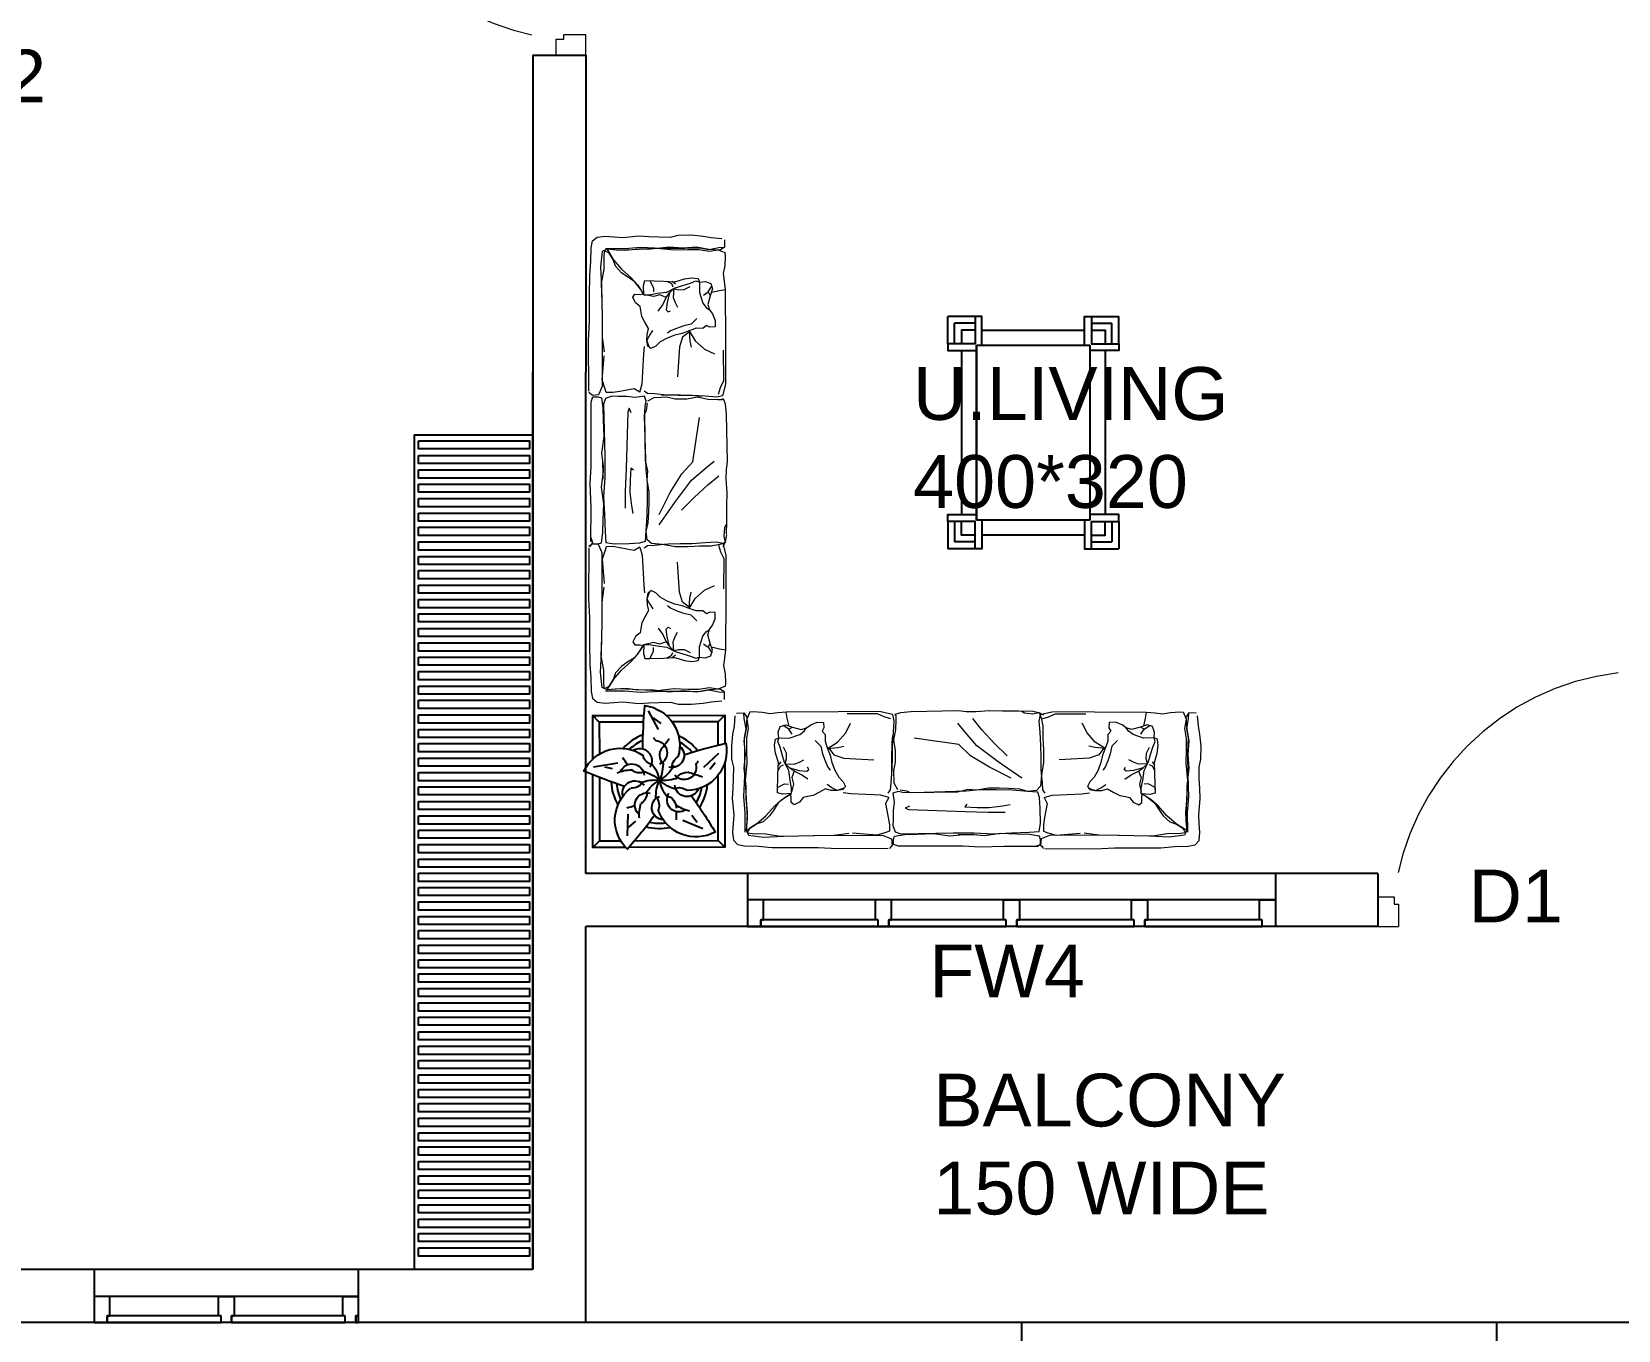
# Model space of a CAD drawing. Header units: inches. Extents: x -2903 to 3367, y -161 to 1064.
# Drawn here: x 3224 to 3284.1, y 92.5 to 141.7 of the extents above; entities that cross this region are included whole.
import ezdxf

# ---------------------------------------------------------------- set-up
doc = ezdxf.new("R2010")
doc.units = ezdxf.units.IN
doc.header["$MEASUREMENT"] = 0
doc.linetypes.add('ACAD_ISO03W100', pattern=[30, 12, -18])
doc.linetypes.add('HIDDEN', pattern=[0.375, 0.25, -0.125])
for name, color, linetype in [('block', 7, 'Continuous'), ('FURN', 161, 'Continuous'), ('glass', 160, 'Continuous'), ('wall', 7, 'Continuous'), ('windows', 50, 'Continuous')]:
    doc.layers.add(name, color=color, linetype=linetype)
for name, color, linetype, lineweight in [('DIMENSION', 31, 'Continuous', 25), ('door', 42, 'Continuous', 20), ('SUNSHADE', 63, 'ACAD_ISO03W100', 20), ('tefris', 96, 'Continuous', 20)]:
    doc.layers.add(name, color=color, linetype=linetype, lineweight=lineweight)
doc.styles.get("Standard").update_dxf_attribs({"font": 'arial.ttf'})
doc.dimstyles.new('ISO-25', dxfattribs={"dimtxt": 2.5, "dimasz": 2.5, "dimexe": 1.25, "dimexo": 0.625, "dimtad": 1, "dimtxsty": 'Standard', "dimcen": 2.5, "dimadec": 0, "dimazin": 0, "dimtfac": 1, "dimtmove": 0, "dimatfit": 3, "dimfxl": 1, "dimarcsym": 0})

# ---------------------------------------------------------------- blocks, each defined once
blk = doc.blocks.new('A$C1BF108CB')
at = {"layer": 'tefris'}
for p, q in [((1.23, 76.95), (0.69, 72.14)), ((3.59, 79.59), (1.23, 76.95)), ((7.58, 80.44), (3.59, 79.59)), ((15.78, 80.55), (7.58, 80.44)), ((23.77, 81.27), (15.78, 80.55)), ((35.57, 81.43), (23.77, 81.27)), ((51.17, 81.45), (35.57, 81.43)), ((62.56, 82), (51.17, 81.45)), ((92.55, 81.75), (62.56, 82)), ((93.41, 80.9), (95.79, 79.67)), ((96.28, 80.57), (116.78, 80.5)), ((116.78, 80.5), (130.78, 80.95)), ((130.78, 80.95), (140.78, 80.41)), ((140.78, 80.41), (174.27, 80.37)), ((174.27, 80.37), (179.05, 80.35)), ((185.27, 81.75), (215.26, 82)), ((215.26, 82), (226.65, 81.45)), ((226.65, 81.45), (242.25, 81.43)), ((242.25, 81.43), (254.05, 81.27)), ((254.05, 81.27), (262.04, 80.55)), ((262.04, 80.55), (270.24, 80.44)), ((270.24, 80.44), (274.23, 79.59)), ((274.23, 79.59), (276.59, 76.95)), ((276.59, 76.95), (277.13, 72.14)), ((0.69, 72.14), (1.16, 66.95)), ((1.16, 66.95), (1.44, 61.75)), ((276.65, 66.95), (276.38, 61.75)), ((277.13, 72.14), (276.65, 66.95)), ((1.44, 61.75), (0.57, 52.14)), ((276.38, 61.75), (277.25, 52.14)), ((0.57, 52.14), (0.85, 46.34)), ((277.25, 52.14), (276.97, 46.34)), ((0.85, 46.34), (1.13, 40.35)), ((1.13, 40.35), (1.23, 33.55)), ((183.09, 38.73), (182.95, 28.93)), ((276.68, 40.35), (276.59, 33.55)), ((276.97, 46.34), (276.68, 40.35)), ((0.09, 28.93), (0, 21.13)), ((1.23, 33.55), (0.09, 28.93)), ((29.07, 30.53), (27.6, 32.51)), ((182.95, 28.93), (182.81, 18.93)), ((248.75, 30.53), (250.22, 32.51)), ((276.59, 33.55), (277.73, 28.93)), ((277.73, 28.93), (277.82, 21.13)), ((0, 21.13), (0.7, 14.14)), ((182.81, 18.93), (182.36, 14.94)), ((277.82, 21.13), (277.12, 14.14)), ((0.7, 14.14), (1.56, 9.35)), ((33.74, 11.2), (35.96, 10.03)), ((244.08, 11.2), (241.86, 10.03)), ((277.12, 14.14), (276.25, 9.35)), ((1.56, 9.35), (2.05, 3.16)), ((95.98, 1.17), (93.19, 2.58)), ((100.58, 0.36), (95.98, 1.17)), ((107.99, 0.33), (100.99, 0.55)), ((117.59, 0.29), (107.99, 0.33)), ((125.19, 0.07), (117.59, 0.29)), ((133.39, 0.64), (125.19, 0.07)), ((138.99, 0.62), (133.39, 0.64)), ((143.59, 0), (138.99, 0.62)), ((171.79, 0.58), (143.59, 0)), ((177.79, 1.16), (171.79, 0.58)), ((180.99, 2.34), (177.79, 1.16)), ((276.25, 9.35), (275.77, 3.16))]:
    blk.add_line(p, q, dxfattribs=at)
for points in [[(2.87, 1.57), (7.27, 1.43), (9.04, 4.05), (8.54, 10.85), (7.24, 18.03), (7.93, 26.04), (7.22, 34.23), (8.47, 45.05), (8.37, 52.45), (9.26, 60.06), (8.98, 65.66), (8.51, 71.05), (9.87, 73.87), (18.85, 75), (30.66, 74.36), (48.47, 74.01), (68.07, 73.88), (89.66, 74.01), (94.63, 76.08), (94.98, 79.69), (93.35, 81.76)], [(98.68, 80.56), (95.07, 79.38), (95.06, 76.38), (95.65, 74.37), (101.65, 73.55), (109.05, 73.33), (118.65, 72.85), (128.45, 74.26), (136.25, 73.43), (143.85, 73.6)], [(179.05, 80.35), (182.01, 79.38), (182.02, 76.38), (181.43, 74.37), (175.43, 73.55), (168.03, 73.33), (158.44, 72.85), (148.63, 74.26), (140.83, 73.43), (133.23, 73.6)], [(274.95, 1.57), (270.54, 1.43), (268.78, 4.05), (269.27, 10.85), (270.57, 18.03), (269.89, 26.04), (270.6, 34.23), (269.35, 45.05), (269.45, 52.45), (268.56, 60.06), (268.83, 65.66), (269.31, 71.05), (267.95, 73.87), (258.96, 75), (247.15, 74.36), (229.35, 74.01), (209.74, 73.88), (188.16, 74.01), (183.19, 76.08), (182.84, 79.69), (184.47, 81.76)], [(7.89, 72.04), (8.06, 60.45), (7.18, 51.23), (7.75, 38.84), (7.85, 25.04), (7.57, 16.23), (8.54, 10.85), (7.43, 4.83), (7.27, 1.43)], [(10.68, 0.88), (8.95, 5.25), (9.75, 10.66), (8.86, 16.65), (8.77, 23.25), (9.06, 31.26), (8.05, 41.44), (8.42, 48.75), (8.81, 56.26), (9.07, 63.86), (8.51, 71.05), (14.56, 67.34), (20.23, 62.41), (25.31, 56.68), (29.76, 52.75), (35.41, 49.22), (30.01, 49.55), (27.02, 48.71), (27.37, 37.71), (27.67, 30.91), (25.94, 25.29), (25.41, 20.88), (25.86, 17.09), (27.87, 16.32), (27.52, 12.91), (28.76, 9.53), (31.98, 8.57), (35.96, 10.03), (41.14, 11.3), (44.35, 10.34), (46.78, 8.58), (50.6, 7.03), (54.4, 7.08), (54.56, 10.29), (53.53, 12.27), (55.3, 14.3), (55.24, 18.3), (56.79, 22.52), (58.33, 26.54), (59.27, 30.95), (61.01, 35.38), (63.35, 39.61), (65.91, 42.25), (67.27, 45.07), (65.85, 46.85), (62.64, 47.4), (58.84, 47.35), (55.45, 46.5), (51.62, 48.65), (48.2, 50.4), (44.79, 50.95), (42.38, 51.52), (40.14, 54.29), (36.92, 55.85), (35.14, 54.62), (35.18, 51.42), (34.81, 49.6), (32.19, 51.24), (27.54, 54.71), (24.67, 59.28), (22.43, 62.44), (18.58, 65.99), (14.56, 67.34), (10.73, 69.69), (9.19, 72.46), (12.28, 72.91), (20.28, 73.02), (28.66, 74.47), (39.57, 74.18), (49.07, 74), (60.47, 73.93), (69.29, 72.7)], [(92.97, 51.66), (91.12, 55.03), (91.86, 59.24), (92.61, 63.45), (93.35, 67.66), (93.3, 71.46), (90.68, 72.43), (85.86, 73.96), (71.49, 72.73)], [(184.85, 51.66), (186.7, 55.03), (185.95, 59.24), (185.21, 63.45), (184.47, 67.66), (184.52, 71.46), (187.14, 72.43), (191.96, 73.96), (206.33, 72.73)], [(267.14, 0.88), (268.87, 5.25), (268.07, 10.66), (268.96, 16.65), (269.05, 23.25), (268.76, 31.26), (269.77, 41.44), (269.4, 48.75), (269, 56.26), (268.75, 63.86), (269.31, 71.05), (263.26, 67.34), (257.59, 62.41), (252.51, 56.68), (248.05, 52.75), (242.4, 49.22), (247.81, 49.55), (250.8, 48.71), (250.45, 37.71), (250.15, 30.91), (251.87, 25.29), (252.41, 20.88), (251.96, 17.09), (249.95, 16.32), (250.3, 12.91), (249.05, 9.53), (245.84, 8.57), (241.86, 10.03), (236.68, 11.3), (233.46, 10.34), (231.04, 8.58), (227.22, 7.03), (223.42, 7.08), (223.26, 10.29), (224.29, 12.27), (222.52, 14.3), (222.57, 18.3), (221.03, 22.52), (219.49, 26.54), (218.55, 30.95), (216.81, 35.38), (214.47, 39.61), (211.9, 42.25), (210.54, 45.07), (211.97, 46.85), (215.18, 47.4), (218.98, 47.35), (222.36, 46.5), (226.19, 48.65), (229.62, 50.4), (233.03, 50.95), (235.44, 51.52), (237.67, 54.29), (240.9, 55.85), (242.68, 54.62), (242.63, 51.42), (243.01, 49.6), (245.63, 51.24), (250.28, 54.71), (253.14, 59.28), (255.39, 62.44), (259.24, 65.99), (263.26, 67.34), (267.09, 69.69), (268.63, 72.46), (265.54, 72.91), (257.54, 73.02), (249.16, 74.47), (238.25, 74.18), (228.75, 74), (217.34, 73.93), (208.53, 72.7)], [(269.92, 72.04), (269.76, 60.45), (270.63, 51.23), (270.07, 38.84), (269.97, 25.04), (270.25, 16.23), (269.27, 10.85), (270.39, 4.83), (270.54, 1.43)], [(138.59, 55.42), (139.79, 57.01), (132.59, 57.44), (125.39, 57.47), (117.39, 56.49), (112.99, 55.71)], [(172.59, 56.78), (175.19, 57.97), (173, 58.77), (139.6, 59.81), (126, 60.26), (116, 60.3)], [(27.02, 48.71), (27.12, 45.71), (31.29, 43.57), (33.69, 43.6)], [(35.41, 49.22), (35.46, 46.02), (34.52, 41.41), (33.8, 35.6), (31.27, 30.76), (29.93, 26.15), (28.59, 21.73), (27.24, 18.51), (27.87, 16.32), (34.07, 16.4), (40.3, 14.29), (42.93, 12.32), (44.35, 10.34)], [(37, 36.04), (35.54, 39.82), (36.49, 43.64), (35.42, 48.42)], [(66.56, 45.96), (62.44, 47.4), (59.26, 45.75), (56.49, 43.92)], [(92.97, 51.66), (88.19, 50.19), (70.42, 49.31), (66.02, 48.85)], [(95.25, 2.48), (96, 6.29), (95.51, 12.89), (95, 20.68), (94.9, 27.68), (94.81, 34.68), (94.57, 37.48), (94.09, 42.87), (93.83, 47.07), (92.41, 49.05)], [(106.59, 0.37), (104.59, 1.54), (99.59, 1.96), (95.79, 1.17), (94.6, 4.38), (93.62, 9.38), (93.64, 16.38), (93.27, 23.18), (93.3, 30.78), (94.52, 38.18), (95.15, 44.78), (97.36, 47.37), (102.56, 47.95), (107.35, 46.73), (113.95, 46.31), (119.35, 46.09), (125.75, 46.06), (132.76, 47.21), (138.16, 46.82), (144.16, 48.36), (171.96, 48.73), (174.16, 47.77), (178.15, 47.15)], [(179.55, 46.95), (181.68, 43.14), (181.91, 35.64), (180.9, 30.74), (180.87, 23.74), (181.93, 17.54), (180.63, 11.35), (180.4, 5.55), (180.4, 3.15), (180.99, 2.34)], [(182.57, 2.48), (181.82, 6.29), (182.31, 12.89), (182.82, 20.68), (182.92, 27.68), (183.01, 34.68), (183.25, 37.48), (183.73, 42.87), (183.98, 47.07), (185.41, 49.05)], [(184.85, 51.66), (189.63, 50.19), (207.4, 49.31), (211.8, 48.85)], [(211.26, 45.96), (215.38, 47.4), (218.55, 45.75), (221.33, 43.92)], [(242.4, 49.22), (242.36, 46.02), (243.3, 41.41), (244.02, 35.6), (246.55, 30.76), (247.88, 26.15), (249.22, 21.73), (250.58, 18.51), (249.95, 16.32), (243.75, 16.4), (237.52, 14.29), (234.89, 12.32), (233.46, 10.34)], [(240.82, 36.04), (242.27, 39.82), (241.33, 43.64), (242.39, 48.42)], [(250.8, 48.71), (250.7, 45.71), (246.53, 43.57), (244.13, 43.6)], [(45.13, 40.76), (41.37, 38.11), (37, 36.04), (34.22, 34.01), (31.69, 31.57), (37.05, 31.84), (40.07, 30.69), (42.69, 29.32)], [(106.13, 40.14), (120.1, 30.48), (132.66, 21.04), (140.63, 11.81), (144.01, 7.6)], [(112.33, 40.11), (125.31, 33.67), (136.48, 26.83), (143.46, 20.2), (169.84, 16.38)], [(232.69, 40.76), (236.45, 38.11), (240.82, 36.04), (243.59, 34.01), (246.13, 31.57), (240.76, 31.84), (237.75, 30.69), (235.13, 29.32)], [(27.46, 35.71), (28.84, 32.93), (30.65, 32.16)], [(31.69, 31.57), (32.5, 28.78), (32.34, 25.38), (30.59, 21.75)], [(34.22, 34.01), (40, 35.49), (44.4, 35.95), (45.61, 34.96), (44.83, 33.55)], [(49.45, 17.82), (52.8, 21.26), (53.74, 25.68), (55.28, 29.9), (56.83, 33.52), (58.21, 35.34)], [(57.59, 22.45), (60.53, 26.37), (66.31, 28.25), (84.08, 29.33)], [(220.23, 22.45), (217.28, 26.37), (211.51, 28.25), (193.74, 29.33)], [(228.37, 17.82), (225.01, 21.26), (224.08, 25.68), (222.53, 29.9), (220.98, 33.52), (219.61, 35.34)], [(243.59, 34.01), (237.81, 35.49), (233.42, 35.95), (232.21, 34.96), (232.99, 33.55)], [(246.13, 31.57), (245.32, 28.78), (245.47, 25.38), (247.22, 21.75)], [(250.36, 35.71), (248.98, 32.93), (247.17, 32.16)], [(56.79, 22.52), (62.64, 18.8), (67.52, 13.27), (70.4, 7.5)], [(56.79, 22.52), (62.79, 22), (66.4, 21.25)], [(114.88, 26.9), (122.46, 19.48), (129.83, 11.45), (135.2, 4.83)], [(221.03, 22.52), (215.18, 18.8), (210.3, 13.27), (207.42, 7.5)], [(221.03, 22.52), (215.02, 22), (211.41, 21.25)], [(35.7, 14.02), (33.74, 11.2), (30.37, 9.05)], [(242.12, 14.02), (244.08, 11.2), (247.45, 9.05)], [(33.97, 9.3), (32.83, 4.58), (32.28, 0.98), (27.27, 1.51), (22.87, 2.05), (18.08, 1.18), (12.68, 0.9), (10.6, 1.07)], [(95.25, 2.48), (88.28, 0.79), (70.89, 0.71), (63.09, 0.81), (32.28, 0.98)], [(94.22, 5.07), (90.23, 3.81), (86.26, 1.96), (68.27, 2.07)], [(182.57, 2.48), (189.54, 0.79), (206.93, 0.71), (214.73, 0.81), (245.54, 0.98)], [(183.6, 5.07), (187.58, 3.81), (191.56, 1.96), (209.55, 2.07)], [(243.85, 9.3), (244.99, 4.58), (245.54, 0.98), (250.54, 1.51), (254.95, 2.05), (259.74, 1.18), (265.14, 0.9), (267.21, 1.07)]]:
    blk.add_lwpolyline(points, dxfattribs=at)
blk.add_lwpolyline([(179.36, 47.95), (182.36, 48.94), (181.58, 54.34), (182.2, 59.54), (182.22, 64.54), (182.43, 68.24), (181.04, 71.94), (177.65, 73.16), (146.65, 72.39), (134.25, 72.43), (122.85, 73.08), (112.25, 72.51), (101.85, 72.15), (95.84, 71.77), (95.03, 66.78), (95.2, 57.98), (95.57, 51.57), (96.56, 48.37), (102.56, 47.95), (111.76, 47.32), (121.36, 47.08), (131.16, 47.05), (138.76, 47.82), (170.36, 48.78), (176.56, 48.56)], close=True, dxfattribs=at)
blk = doc.blocks.new('FLO')
for p, q in [((-22.09, 22.01), (-24.59, 24.51)), ((22.91, 22.01), (25.41, 24.51)), ((-22.09, 22.01), (-22.09, 4.61)), ((-13.28, 22.01), (-22.09, 22.01)), ((22.91, 22.01), (-1.92, 22.01)), ((22.91, -9.72), (22.91, 22.01)), ((-22.09, -6.2), (-22.09, -22.99)), ((22.91, -22.99), (22.91, -14.99)), ((-22.09, -22.99), (-24.59, -25.49)), ((-22.09, -22.99), (-10, -22.99)), ((-1.15, -22.99), (22.91, -22.99)), ((22.91, -22.99), (25.41, -25.49))]:
    blk.add_line(p, q)
at = {"color": 81}
for p, q in [((-10.12, 22.17), (-4.78, 16.4)), ((-6.56, 20.84), (-4.11, 18.84)), ((13.24, 11.95), (15.91, 13.95)), ((18.36, 16.17), (15.25, 8.62)), ((-21.47, 0.4), (-23.69, -2.49)), ((-26.36, -4.49), (-19.24, -0.72)), ((15.47, -9.38), (17.69, -12.05)), ((-6.56, -16.05), (-5, -25.16)), ((12.8, -12.27), (21.03, -12.49)), ((-4.33, -18.05), (-5, -20.94))]:
    blk.add_line(p, q, dxfattribs=at)
for points in [[(-24.59, 2.38), (-24.59, 24.51), (-13.87, 24.51)], [(-6.68, 24.51), (25.41, 24.51), (25.41, -11.86)], [(-8.12, -25.49), (-24.59, -25.49), (-24.59, -6.03)], [(25.41, -13.12), (25.41, -25.49), (-2.16, -25.49)]]:
    blk.add_lwpolyline(points)
for points in [[(-9.68, 9.1, -0.022003), (-13.97, 24.98, -0.461812), (3.94, 10.29)], [(5.88, 11.83, -0.022003), (19.65, 20.81, -0.461812), (11.22, -0.76)], [(-7.18, 14.4, -0.023682), (-5.99, 13.59, -0.023682)], [(-6.03, 13.58, -0.80506), (-1.92, 5.57, -0.80506)], [(-0.68, 6.15, -0.366952), (-2.76, 11.74, -0.006014), (-1.32, 16)], [(3.24, 14.47, -0.80506), (1.85, 5.57, -0.80506)], [(-11.9, -6.54, -0.022003), (-28.33, -5.71, -0.461812), (-8.82, 6.79)], [(-13.01, 7.41, -0.80506), (-4.97, 3.34, -0.80506)], [(-4.32, 4.55, -0.297118), (-8.82, 6.79, -0.297118)], [(-3.09, 10.71, -0.002038), (-3.01, 10.62)], [(-0.89, 6.76, -0.117555), (-0.03, -0.24)], [(3.2, 5.31, -0.297118), (3.94, 10.29, -0.297118)], [(11.27, 9.73, -0.80506), (4.91, 3.35, -0.80506)], [(5.85, 2.35, -0.366952), (10.53, 6.05)], [(11.69, 11.08, -0.09336), (9.38, 5.95, -0.09336)], [(11.85, 6.05, -0.004254), (15.03, 6)], [(-6.31, 1.11, -0.366952), (-12.27, 0.87, -0.006014), (-15.88, 3.55)], [(-15.03, -1.68, -0.80506), (-6.14, -0.25, -0.80506)], [(-11.39, 0.23, -0.002038), (-11.28, 0.27)], [(-6.96, 1.1, -0.117555), (-0.03, -0.24)], [(-5.54, 5.35, -0.131311), (-0.03, -0.24)], [(3.39, 5.93, -0.117555), (-0.03, -0.24)], [(6.37, 2.74, -0.117555), (-0.03, -0.24)], [(14.97, 1.19, -0.80506), (6.08, -0.24, -0.80506)], [(-16.17, -2.52, -0.023682), (-15.03, -1.64, -0.023682)], [(-11.32, -10.22, -0.80506), (-4.97, -3.84, -0.80506)], [(-5.91, -2.84, -0.297118), (-9.43, -6.44)], [(-6.42, -3.23, -0.117555), (-0.03, -0.24)], [(-3.26, -5.8, -0.297118), (-4, -10.78)], [(-3.44, -6.42, -0.117555), (-0.03, -0.24)], [(0.84, -7.25, -0.117555), (-0.03, -0.24)], [(4.79, -5.4, -0.117555), (-0.03, -0.24)], [(6.9, -1.58, -0.117555), (-0.03, -0.24)], [(13.28, -2.13, -0.022003), (26.08, -12.46, -0.459343), (3.03, -11.2)], [(4.26, -5.03, -0.297118), (8.77, -7.28)], [(12.95, -7.9, -0.80506), (4.92, -3.83, -0.80506)], [(6.26, -1.6, -0.297118), (11.22, -0.76, -0.297118)], [(2.29, -13.48, -0.022003), (-3.57, -28.85, -0.461812), (-9.43, -6.44)], [(-3.3, -14.96, -0.80506), (-1.91, -6.06, -0.80506)], [(-2.85, -16.3, -0.09336), (-4, -10.78, -0.09336)], [(5.97, -14.07, -0.80506), (1.87, -6.05, -0.80506)], [(0.63, -6.64, -0.297118), (2.95, -11.1)], [(14.37, -7.89, -0.09336), (8.77, -7.28, -0.09336)], [(9.63, -9.59, -0.004254), (10.57, -12.63)], [(-5.93, -12.32, -0.004254), (-8.54, -14.15)]]:
    blk.add_lwpolyline(points, format="xyb", dxfattribs=at)
at = {"color": 25}
for radius, start, end in [(18.3, 127.7512, 156.60542), (16.3, 130.53672, 152.02542), (18.3, 55.7512, 84.60542), (16.3, 58.53672, 80.02542), (16.3, 346.53672, 8.02542), (18.3, 343.7512, 12.60542), (18.3, 199.7512, 228.60542), (16.3, 202.53672, 224.02542), (18.3, 271.7512, 300.60542), (16.3, 274.53672, 296.02542)]:
    blk.add_arc((-0.03, -0.24), radius, start, end, dxfattribs=at)
blk = doc.blocks.new('gr2')
at = {"layer": 'block'}
blk.add_blockref('FLO', (1497.85, 3093.13), dxfattribs=at)
blk = doc.blocks.new('center table')
at = {"layer": 'FURN'}
for p, q in [((-80, 280), (-80, 320)), ((-40, 320), (-80, 320)), ((-70, 280), (-70, 310)), ((-40, 310), (-70, 310)), ((130, 320), (170, 320)), ((130, 310), (160, 310)), ((160, 280), (160, 310)), ((170, 280), (170, 320)), ((-80, 20), (-80, -20)), ((-70, 20), (-70, -10)), ((160, 20), (160, -10)), ((170, 20), (170, -20)), ((-40, -20), (-80, -20)), ((-40, -10), (-70, -10)), ((130, -10), (160, -10)), ((130, -20), (170, -20))]:
    blk.add_line(p, q, dxfattribs=at)
for points in [[(-30, 278), (-30, 320), (-40, 320), (-40, 280), (-80, 280), (-80, 270), (-38, 270)], [(120, 278), (120, 320), (130, 320), (130, 280), (170, 280), (170, 270), (128, 270)], [(130, 300), (150, 300), (150, 280)], [(-30, 22), (-30, -20), (-40, -20), (-40, 20), (-80, 20), (-80, 30), (-38, 30)], [(120, 22), (120, -20), (130, -20), (130, 20), (170, 20), (170, 30), (128, 30)]]:
    blk.add_lwpolyline(points, dxfattribs=at)
at = {"layer": 'glass'}
for p, q in [((-38, 278), (-38, 22)), ((128, 278), (-38, 278)), ((128, 22), (128, 278)), ((128, 278), (128, 22)), ((-38, 22), (128, 22))]:
    blk.add_line(p, q, dxfattribs=at)
for points in [[(-40, 300), (-60, 300), (-60, 280)], [(120, 300), (-30, 300)], [(-60, 270), (-60, 30)], [(150, 270), (150, 30)], [(-40, 0), (-60, 0), (-60, 20)], [(-30, 0), (120, 0)], [(130, 0), (150, 0), (150, 20)]]:
    blk.add_lwpolyline(points, dxfattribs=at)
blk = doc.blocks.new('*D708')
at = {"color": 0, "lineweight": -2, "transparency": 16777216}
for p, q in [((3197.009, 92.223), (3197.009, 48.008)), ((3199.509, 49.258), (3326.509, 49.258))]:
    blk.add_line(p, q, dxfattribs=at)
at = {"color": 0, "linetype": 'HIDDEN', "lineweight": -2, "transparency": 16777216}
blk.add_line((3329.009, 92.223), (3329.009, 48.008), dxfattribs=at)
at = {"color": 0, "transparency": 16777216}
for points in [[(3199.509, 49.674), (3199.509, 48.841), (3197.009, 49.258)], [(3326.509, 49.674), (3326.509, 48.841), (3329.009, 49.258)]]:
    blk.add_solid(points, dxfattribs=at)
at = {"layer": 'Defpoints', "color": 0, "transparency": 16777216}
for p in [(3197.009, 92.848), (3329.009, 92.848), (3329.009, 49.258)]:
    blk.add_point(p, dxfattribs=at)
at = {"color": 0, "transparency": 16777216, "insert": (3263.009, 51.16), "char_height": 2.5, "attachment_point": 5}
blk.add_mtext('132', dxfattribs=at)

msp = doc.modelspace()

# ---------------------------------------------------------------- linework, layer by layer
for p, q in [((3243.009, 140.848, -204.192), (3245.009, 140.848, -204.192)), ((3243.009, 140.848, -204.192), (3243.009, 94.848, -204.192)), ((3245.009, 140.848, -204.192), (3245.009, 128.848, -204.192)), ((3243.009, 94.848, -204.192), (3243.009, 128.848, -204.192)), ((3245.009, 109.848, -204.192), (3245.009, 128.848, -204.192)), ((3275.009, 109.848, -204.192), (3245.009, 109.848, -204.192)), ((3275.009, 109.848, -204.192), (3275.009, 107.848, -204.192)), ((3275.009, 107.848, -204.192), (3245.009, 107.848, -204.192)), ((3245.009, 92.848, -204.192), (3245.009, 107.848, -204.192)), ((3243.009, 94.848, -204.192), (3199.009, 94.848, -204.192)), ((3245.009, 92.848, -204.192), (3197.009, 92.848, -204.192)), ((3285.009, 92.848, -204.192), (3243.009, 92.848, -204.192)), ((3279.509, 92.848, -204.192), (3279.509, 75.407, -204.192))]:
    msp.add_line(p, q)
at = {"color": 251, "true_color": 0x636466}
for q in [(3238.509, 94.848, -204.192), (3243.009, 126.465, -204.192)]:
    msp.add_line((3238.509, 126.465, -204.192), q, dxfattribs=at)
at = {"color": 251, "true_color": 0x636466, "elevation": -204.192}
for points in [[(3238.677, 126.241), (3242.881, 126.241), (3242.881, 125.932), (3238.677, 125.932)], [(3238.677, 125.689), (3242.881, 125.689), (3242.881, 125.38), (3238.677, 125.38)], [(3238.677, 125.14), (3242.881, 125.14), (3242.881, 124.831), (3238.677, 124.831)], [(3238.677, 124.603), (3242.881, 124.603), (3242.881, 124.294), (3238.677, 124.294)], [(3238.677, 124.051), (3242.881, 124.051), (3242.881, 123.742), (3238.677, 123.742)], [(3238.677, 123.501), (3242.881, 123.501), (3242.881, 123.192), (3238.677, 123.192)], [(3238.677, 122.964), (3242.881, 122.964), (3242.881, 122.655), (3238.677, 122.655)], [(3238.677, 122.412), (3242.881, 122.412), (3242.881, 122.103), (3238.677, 122.103)], [(3238.677, 121.863), (3242.881, 121.863), (3242.881, 121.554), (3238.677, 121.554)], [(3238.677, 121.326), (3242.881, 121.326), (3242.881, 121.017), (3238.677, 121.017)], [(3238.677, 120.774), (3242.881, 120.774), (3242.881, 120.465), (3238.677, 120.465)], [(3238.677, 120.225), (3242.881, 120.225), (3242.881, 119.916), (3238.677, 119.916)], [(3238.677, 119.687), (3242.881, 119.687), (3242.881, 119.378), (3238.677, 119.378)], [(3238.677, 119.135), (3242.881, 119.135), (3242.881, 118.826), (3238.677, 118.826)], [(3238.677, 118.586), (3242.881, 118.586), (3242.881, 118.277), (3238.677, 118.277)], [(3238.677, 118.049), (3242.881, 118.049), (3242.881, 117.74), (3238.677, 117.74)], [(3238.677, 117.497), (3242.881, 117.497), (3242.881, 117.188), (3238.677, 117.188)], [(3238.677, 116.948), (3242.881, 116.948), (3242.881, 116.639), (3238.677, 116.639)], [(3238.677, 116.411), (3242.881, 116.411), (3242.881, 116.102), (3238.677, 116.102)], [(3238.677, 115.859), (3242.881, 115.859), (3242.881, 115.55), (3238.677, 115.55)], [(3238.677, 115.309), (3242.881, 115.309), (3242.881, 115), (3238.677, 115)], [(3238.677, 114.772), (3242.881, 114.772), (3242.881, 114.463), (3238.677, 114.463)], [(3238.677, 114.22), (3242.881, 114.22), (3242.881, 113.911), (3238.677, 113.911)], [(3238.677, 113.671), (3242.881, 113.671), (3242.881, 113.362), (3238.677, 113.362)], [(3238.677, 113.134), (3242.881, 113.134), (3242.881, 112.825), (3238.677, 112.825)], [(3238.677, 112.582), (3242.881, 112.582), (3242.881, 112.273), (3238.677, 112.273)], [(3238.677, 112.033), (3242.881, 112.033), (3242.881, 111.724), (3238.677, 111.724)], [(3238.677, 111.495), (3242.881, 111.495), (3242.881, 111.186), (3238.677, 111.186)], [(3238.677, 110.943), (3242.881, 110.943), (3242.881, 110.634), (3238.677, 110.634)], [(3238.677, 110.394), (3242.881, 110.394), (3242.881, 110.085), (3238.677, 110.085)], [(3238.677, 109.857), (3242.881, 109.857), (3242.881, 109.548), (3238.677, 109.548)], [(3238.677, 109.324), (3242.881, 109.324), (3242.881, 109.015), (3238.677, 109.015)], [(3238.677, 108.772), (3242.881, 108.772), (3242.881, 108.463), (3238.677, 108.463)], [(3238.677, 108.223), (3242.881, 108.223), (3242.881, 107.914), (3238.677, 107.914)], [(3238.677, 107.686), (3242.881, 107.686), (3242.881, 107.377), (3238.677, 107.377)], [(3238.677, 107.134), (3242.881, 107.134), (3242.881, 106.825), (3238.677, 106.825)], [(3238.677, 106.584), (3242.881, 106.584), (3242.881, 106.275), (3238.677, 106.275)], [(3238.677, 106.047), (3242.881, 106.047), (3242.881, 105.738), (3238.677, 105.738)], [(3238.677, 105.495), (3242.881, 105.495), (3242.881, 105.186), (3238.677, 105.186)], [(3238.677, 104.946), (3242.881, 104.946), (3242.881, 104.637), (3238.677, 104.637)], [(3238.677, 104.409), (3242.881, 104.409), (3242.881, 104.1), (3238.677, 104.1)], [(3238.677, 103.857), (3242.881, 103.857), (3242.881, 103.548), (3238.677, 103.548)], [(3238.677, 103.308), (3242.881, 103.308), (3242.881, 102.999), (3238.677, 102.999)], [(3238.677, 102.77), (3242.881, 102.77), (3242.881, 102.461), (3238.677, 102.461)], [(3238.677, 102.218), (3242.881, 102.218), (3242.881, 101.909), (3238.677, 101.909)], [(3238.677, 101.669), (3242.881, 101.669), (3242.881, 101.36), (3238.677, 101.36)], [(3238.677, 101.132), (3242.881, 101.132), (3242.881, 100.823), (3238.677, 100.823)], [(3238.677, 100.58), (3242.881, 100.58), (3242.881, 100.271), (3238.677, 100.271)], [(3238.677, 100.031), (3242.881, 100.031), (3242.881, 99.722), (3238.677, 99.722)], [(3238.677, 99.494), (3242.881, 99.494), (3242.881, 99.185), (3238.677, 99.185)], [(3238.677, 98.942), (3242.881, 98.942), (3242.881, 98.633), (3238.677, 98.633)], [(3238.677, 98.392), (3242.881, 98.392), (3242.881, 98.083), (3238.677, 98.083)], [(3238.677, 97.855), (3242.881, 97.855), (3242.881, 97.546), (3238.677, 97.546)], [(3238.677, 97.303), (3242.881, 97.303), (3242.881, 96.994), (3238.677, 96.994)], [(3238.677, 96.754), (3242.881, 96.754), (3242.881, 96.445), (3238.677, 96.445)], [(3238.677, 96.217), (3242.881, 96.217), (3242.881, 95.908), (3238.677, 95.908)], [(3238.677, 95.665), (3242.881, 95.665), (3242.881, 95.356), (3238.677, 95.356)]]:
    msp.add_lwpolyline(points, close=True, dxfattribs=at)
at = {"elevation": -204.192}
msp.add_lwpolyline([(3261.509, 92.848), (3261.509, 62.848), (3297.509, 62.848), (3297.509, 92.848)], close=True, dxfattribs=at)
at = {"layer": 'door'}
for p, q in [((3243.894, 140.848, -204.192), (3243.894, 141.461, -204.192)), ((3243.894, 141.461, -204.192), (3244.173, 141.461, -204.192)), ((3244.173, 141.461, -204.192), (3244.173, 141.629, -204.192)), ((3244.173, 141.629, -204.192), (3245.009, 141.629, -204.192)), ((3245.009, 140.848, -204.192), (3245.009, 141.629, -204.192)), ((3243.894, 140.848, -204.192), (3245.009, 140.848, -204.192)), ((3275.009, 108.963, -204.192), (3275.623, 108.963, -204.192)), ((3275.009, 108.963, -204.192), (3275.009, 107.848, -204.192)), ((3275.623, 108.963, -204.192), (3275.623, 108.684, -204.192)), ((3275.623, 108.684, -204.192), (3275.79, 108.684, -204.192)), ((3275.79, 108.684, -204.192), (3275.79, 107.848, -204.192)), ((3275.009, 107.848, -204.192), (3275.79, 107.848, -204.192))]:
    msp.add_line(p, q, dxfattribs=at)
at = {"layer": 'SUNSHADE'}
for centre, start, end in [((3245.045, 151.101, -204.192), 186.77647, 263.18885), ((3285.262, 107.812, -204.192), 96.77647, 173.18885)]:
    msp.add_arc(centre, 9.708, start, end, dxfattribs=at)
at = {"layer": 'wall'}
for p, q in [((3251.139, 109.848, -204.192), (3251.139, 107.848, -204.192)), ((3271.139, 109.848, -204.192), (3271.139, 107.848, -204.192)), ((3226.393, 94.848, -204.192), (3226.393, 92.848, -204.192)), ((3236.393, 94.848, -204.192), (3236.393, 92.848, -204.192))]:
    msp.add_line(p, q, dxfattribs=at)
at = {"layer": 'windows'}
for p, q in [((3251.745, 108.858, -204.192), (3251.139, 108.858, -204.192)), ((3271.139, 108.858, -204.192), (3251.442, 108.858, -204.192)), ((3251.745, 108.1, -204.192), (3251.745, 108.858, -204.192)), ((3256.593, 108.858, -204.192), (3255.987, 108.858, -204.192)), ((3255.987, 108.1, -204.192), (3255.987, 108.858, -204.192)), ((3256.593, 108.1, -204.192), (3256.593, 108.858, -204.192)), ((3260.836, 108.1, -204.192), (3260.836, 108.858, -204.192)), ((3260.836, 108.858, -204.192), (3261.442, 108.858, -204.192)), ((3261.442, 108.858, -204.192), (3261.442, 108.1, -204.192)), ((3265.684, 108.1, -204.192), (3265.684, 108.858, -204.192)), ((3265.684, 108.858, -204.192), (3266.29, 108.858, -204.192)), ((3266.29, 108.858, -204.192), (3266.29, 108.1, -204.192)), ((3270.533, 108.1, -204.192), (3270.533, 108.858, -204.192)), ((3270.533, 108.858, -204.192), (3271.139, 108.858, -204.192)), ((3251.139, 107.848, -204.192), (3251.644, 107.848, -204.192)), ((3251.644, 108.1, -204.192), (3251.745, 108.1, -204.192)), ((3251.644, 107.848, -204.192), (3251.644, 108.1, -204.192)), ((3255.987, 107.848, -204.192), (3256.492, 107.848, -204.192)), ((3256.492, 108.1, -204.192), (3256.593, 108.1, -204.192)), ((3256.492, 107.848, -204.192), (3256.492, 108.1, -204.192)), ((3260.937, 108.1, -204.192), (3260.836, 108.1, -204.192)), ((3260.937, 107.848, -204.192), (3260.937, 108.1, -204.192)), ((3261.341, 107.848, -204.192), (3260.937, 107.848, -204.192)), ((3261.341, 108.1, -204.192), (3261.442, 108.1, -204.192)), ((3261.341, 107.848, -204.192), (3261.341, 108.1, -204.192)), ((3265.785, 108.1, -204.192), (3265.684, 108.1, -204.192)), ((3265.785, 107.848, -204.192), (3265.785, 108.1, -204.192)), ((3266.189, 107.848, -204.192), (3265.785, 107.848, -204.192)), ((3266.189, 108.1, -204.192), (3266.29, 108.1, -204.192)), ((3266.189, 107.848, -204.192), (3266.189, 108.1, -204.192)), ((3270.634, 108.1, -204.192), (3270.533, 108.1, -204.192)), ((3270.634, 107.848, -204.192), (3270.634, 108.1, -204.192)), ((3271.139, 107.848, -204.192), (3270.634, 107.848, -204.192)), ((3236.393, 93.828, -204.192), (3226.393, 93.828, -204.192)), ((3226.982, 93.828, -204.192), (3226.393, 93.828, -204.192)), ((3226.982, 93.093, -204.192), (3226.982, 93.828, -204.192)), ((3231.099, 93.093, -204.192), (3231.099, 93.828, -204.192)), ((3231.099, 93.828, -204.192), (3231.687, 93.828, -204.192)), ((3231.687, 93.828, -204.192), (3231.687, 93.093, -204.192)), ((3235.805, 93.093, -204.192), (3235.805, 93.828, -204.192)), ((3235.805, 93.828, -204.192), (3236.393, 93.828, -204.192)), ((3236.393, 93.828, -204.192), (3236.393, 93.093, -204.192)), ((3226.393, 92.848, -204.192), (3226.883, 92.848, -204.192)), ((3226.883, 93.093, -204.192), (3226.982, 93.093, -204.192)), ((3226.883, 92.848, -204.192), (3226.883, 93.093, -204.192)), ((3231.197, 93.093, -204.192), (3231.099, 93.093, -204.192)), ((3231.197, 92.848, -204.192), (3231.197, 93.093, -204.192)), ((3231.589, 92.848, -204.192), (3231.197, 92.848, -204.192)), ((3231.589, 93.093, -204.192), (3231.687, 93.093, -204.192)), ((3231.589, 92.848, -204.192), (3231.589, 93.093, -204.192)), ((3235.903, 93.093, -204.192), (3235.805, 93.093, -204.192)), ((3235.903, 92.848, -204.192), (3235.903, 93.093, -204.192)), ((3236.295, 92.848, -204.192), (3235.903, 92.848, -204.192)), ((3236.295, 93.093, -204.192), (3236.393, 93.093, -204.192)), ((3236.295, 92.848, -204.192), (3236.295, 93.093, -204.192))]:
    msp.add_line(p, q, dxfattribs=at)
at = {"layer": 'windows', "elevation": -204.192}
for points in [[(3256.088, 108.1), (3251.644, 108.1), (3251.644, 107.848), (3256.088, 107.848)], [(3260.937, 108.1), (3256.492, 108.1), (3256.492, 107.848), (3260.937, 107.848)], [(3265.785, 108.1), (3261.341, 108.1), (3261.341, 107.848), (3265.785, 107.848)], [(3270.634, 108.1), (3266.189, 108.1), (3266.189, 107.848), (3270.634, 107.848)], [(3231.197, 93.093), (3226.883, 93.093), (3226.883, 92.848), (3231.197, 92.848)], [(3235.903, 93.093), (3231.589, 93.093), (3231.589, 92.848), (3235.903, 92.848)]]:
    msp.add_lwpolyline(points, close=True, dxfattribs=at)
msp.add_lwpolyline([(3236.393, 93.093), (3236.295, 93.093), (3236.295, 92.848), (3236.393, 92.848)], dxfattribs=at)

# ---------------------------------------------------------------- block references
at = {"xscale": 0.09999999999999999, "yscale": 0.09999999999999999, "zscale": 0.09999999999999999, "rotation": 270.1146362372853}
msp.add_blockref('gr2', (2938.213, 262.547, -204.192), dxfattribs=at)
at = {"layer": 'FURN', "xscale": -0.02589920330040623, "yscale": 0.02589920330040623, "zscale": 0.02589920330020271}
msp.add_blockref('center table', (3263.123, 122.668, -204.192), dxfattribs=at)
at = {"layer": 'tefris', "xscale": 0.06399999999557622, "yscale": 0.06399999999557622, "zscale": 0.06399999999557622}
for p, rotation in [((3250.362, 116.26, -204.192), 89.99999999993204), ((3268.317, 116.03, -204.192), 180)]:
    msp.add_blockref('A$C1BF108CB', p, dxfattribs=dict(at, rotation=rotation))

# ---------------------------------------------------------------- texts
at = {"layer": 'DIMENSION', "char_height": 2}
for s, insert, width, attachment_point in [('D2', (3220.997, 141.059, -204.192), 40.00135, 1), ('U.LIVING\\P400*320', (3257.406, 129.034, -204.192), 40.00135, 1), ('D1', (3278.453, 110, -204.192), 40.00135, 1), ('FW4', (3263.918, 107.157, -204.192), 7.2361, 3), ('BALCONY\\P150 WIDE', (3258.174, 102.268, -204.192), 40.00135, 1)]:
    msp.add_mtext(s, dxfattribs=dict(at, insert=insert, width=width, attachment_point=attachment_point))

# ---------------------------------------------------------------- dimensions: what is measured, and where the dimension line sits
dim = msp.add_linear_dim(base=(3329.009, 49.258, -204.192), p1=(3197.009, 92.848, -204.192), p2=(3329.009, 92.848, -204.192), dimstyle='ISO-25')
dim.commit()
dim.dimension.update_dxf_attribs({"geometry": '*D708', "text_midpoint": (3263.009, 51.16, -204.192)})

doc.saveas('drawing.dxf')
